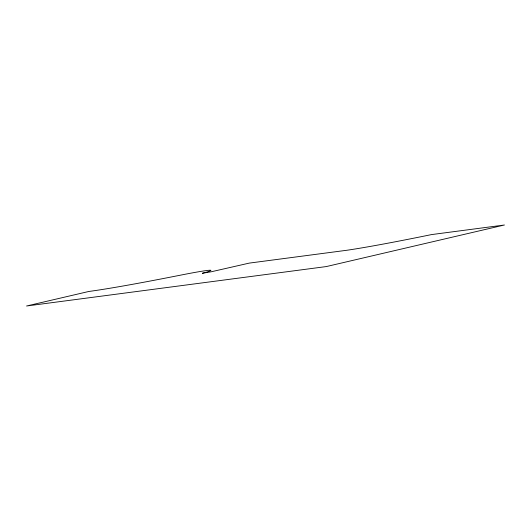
<?xml version="1.0" encoding="UTF-8"?>
<svg xmlns="http://www.w3.org/2000/svg" width="531" height="531" viewBox="0 0 531 531"><rect width="100%" height="100%" fill="white"/><g stroke="black" fill="none" stroke-linecap="round" stroke-linejoin="round"><path stroke-width="0.8" d="M202.424 273.253L211.199 271.786L249.278 263.104L346.969 250.247A144.14 5.283 -12.2 0 0 431.537 234.589L504.45 224.998L326.299 266.569L26.55 306.002L88.903 291.453A188.844 6.923 -12.2 0 0 170.106 277.202L179.425 275.377A52.476 1.925 -12.2 0 1 206.519 272.137L202.424 273.253"/></g></svg>
